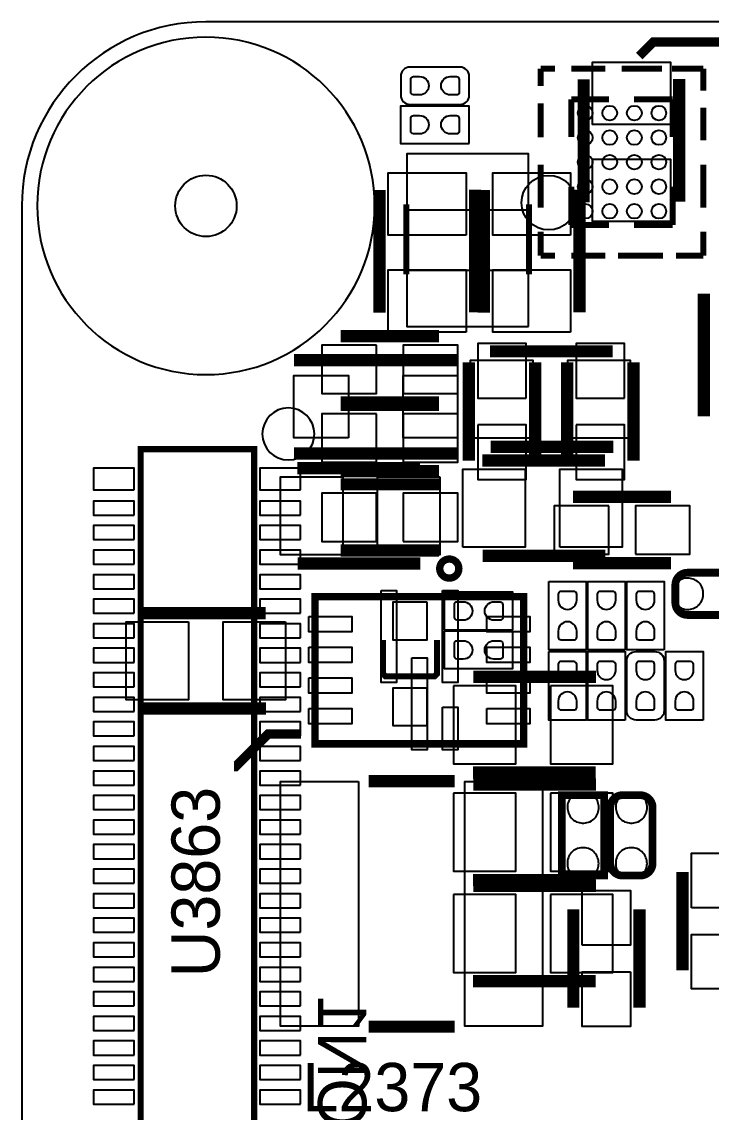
# Model space of a CAD drawing. Extents: x 0 to 69.8, y 0 to 65.
# Drawn here: x 0 to 11.23, y 47.23 to 65 of the extents above; entities that cross this region are included whole.
import ezdxf

# ---------------------------------------------------------------- set-up
doc = ezdxf.new("R2010")
doc.units = 0
for name, color, linetype in [('BG_OUTLINE', 254, 'CONTINUOUS'), ('PG_SILKSCREEN_BOTTOM', 12, 'CONTINUOUS'), ('PG_SILKSCREEN_TOP', 254, 'CONTINUOUS'), ('PIN_BOTTOM', 1, 'CONTINUOUS'), ('PIN_TOP', 110, 'CONTINUOUS'), ('RKO_ALL', 23, 'CONTINUOUS')]:
    doc.layers.add(name, color=color, linetype=linetype)

msp = doc.modelspace()

# ---------------------------------------------------------------- linework, layer by layer
at = {"layer": 'BG_OUTLINE'}
msp.add_lwpolyline([(2.999994, 0), (51.999998, 0, 0.414213), (54.999992, 2.999994), (54.999992, 62.000003, 0.414213), (51.999998, 64.999997), (2.999994, 64.999997, 0.414213), (0, 62.000003), (0, 2.999994, 0.414212)], format="xyb", close=True, dxfattribs=at)
at = {"layer": 'PG_SILKSCREEN_BOTTOM'}
for points, const_width in [([(12.7, 64.6684), (10.287, 64.6684), (10.0584, 64.4398)], 0.1524), ([(8.453984, 64.237591), (8.453984, 63.95339)], 0.1), ([(8.453984, 64.237591), (8.686698, 64.237591)], 0.1), ([(9.507195, 64.237591), (8.950274, 64.237591)], 0.1), ([(10.430078, 64.237591), (9.77458, 64.237591)], 0.1), ([(11.103991, 64.237591), (10.592384, 64.237591)], 0.1), ([(11.103991, 64.237591), (11.103991, 63.876479)], 0.1), ([(8.453984, 63.673787), (8.453984, 63.116993)], 0.1), ([(8.953983, 63.737592), (9.567393, 63.737592)], 0.1), ([(8.953983, 63.737592), (8.953983, 63.120295)], 0.1), ([(10.603992, 63.737592), (9.976282, 63.737592)], 0.1), ([(10.603992, 63.737592), (10.603992, 63.120295)], 0.1), ([(11.103991, 63.066981), (11.103991, 63.599898)], 0.1), ([(8.453984, 62.671477), (8.453984, 61.971479)], 0.1), ([(11.103991, 62.671477), (11.103991, 61.971479)], 0.1), ([(8.953983, 61.687583), (8.953983, 62.313693)], 0.1), ([(10.603992, 61.687583), (10.603992, 62.313693)], 0.1), ([(6.264402, 62.026317), (6.264402, 60.885502)], 0.100101), ([(8.264398, 62.026317), (8.264398, 60.885502)], 0.100101), ([(8.953983, 61.687583), (9.567393, 61.687583)], 0.1), ([(10.603992, 61.687583), (9.976282, 61.687583)], 0.1), ([(8.453984, 61.187584), (8.453984, 61.580497)], 0.1), ([(11.103991, 61.187584), (11.103991, 61.580497)], 0.1), ([(8.453984, 61.187584), (8.686698, 61.187584)], 0.1), ([(9.507195, 61.187584), (8.950274, 61.187584)], 0.1), ([(10.445877, 61.187584), (9.713976, 61.187584)], 0.1), ([(11.103991, 61.187584), (10.659593, 61.187584)], 0.1), ([(11.109681, 60.570897), (11.109681, 58.570901)], 0.2), ([(6.794398, 59.874404), (5.194376, 59.874404)], 0.2), ([(7.283196, 59.448598), (7.283196, 57.848602)], 0.2), ([(8.363204, 59.448598), (8.363204, 57.848602)], 0.2), ([(8.883396, 59.448624), (8.883396, 57.848602)], 0.2), ([(9.963404, 59.448624), (9.963404, 57.848602)], 0.2), ([(6.794398, 58.794396), (5.194376, 58.794396)], 0.2), ([(6.794398, 58.756804), (5.194402, 58.756804)], 0.2), ([(1.934997, 58.034606), (1.934997, 36.514608), (3.785006, 36.514608), (3.785006, 58.034606), (1.934997, 58.034606)], 0.1), ([(6.794398, 57.676796), (5.194402, 57.676796)], 0.2), ([(6.794398, 57.461404), (5.194402, 57.461404)], 0.2), ([(10.578998, 57.258179), (8.979002, 57.258179)], 0.2), ([(6.794398, 56.381396), (5.194402, 56.381396)], 0.2), ([(10.578998, 56.178196), (8.979002, 56.178196)], 0.2), ([(6.764604, 54.923792), (6.764604, 54.37378), (6.724599, 54.333775), (5.924601, 54.333775), (5.884596, 54.37378), (5.884596, 54.923792)], 0.1), ([(7.356196, 54.322218), (9.356192, 54.322218)], 0.2), ([(7.348195, 52.765198), (9.348191, 52.765198)], 0.2), ([(7.356704, 52.570101), (9.3567, 52.570101)], 0.2), ([(7.348703, 51.013106), (9.348699, 51.013106)], 0.2), ([(7.356704, 50.919101), (9.356725, 50.919101)], 0.2), ([(7.348703, 49.362106), (9.348724, 49.362106)], 0.2)]:
    msp.add_lwpolyline(points, dxfattribs=dict(at, const_width=const_width))
msp.add_lwpolyline([(6.654952, 64.262102), (6.324752, 64.262102, 0.414223), (6.172352, 64.109702), (6.172352, 63.804902, 0.414234), (6.324752, 63.652502), (7.137552, 63.652502, 0.414204), (7.289952, 63.804902), (7.289952, 64.109702, 0.414193), (7.137552, 64.262102), (6.553352, 64.262102)], format="xyb", dxfattribs=at)
for points in [[(7.2898, 63.0174), (7.2898, 63.627), (6.1722, 63.627), (6.1722, 63.0174), (7.2898, 63.0174)], [(8.001025, 55.0926), (8.001025, 55.7022), (6.883425, 55.7022), (6.883425, 55.0926), (8.001025, 55.0926)], [(6.883425, 55.0672), (6.883425, 54.4576), (8.001025, 54.4576), (8.001025, 55.0672), (6.883425, 55.0672)]]:
    msp.add_lwpolyline(points, dxfattribs=at)
msp.add_lwpolyline([(4.766488, 58.282611, 1), (3.917912, 58.282589, 1)], format="xyb", close=True, dxfattribs=at)
at = {"layer": 'PG_SILKSCREEN_TOP'}
for points, const_width in [([(9.153881, 62.060303), (9.153881, 64.060299)], 0.2), ([(10.710901, 62.068304), (10.710901, 64.0683)], 0.2), ([(5.826506, 60.256903), (5.826506, 62.256899)], 0.2), ([(7.383501, 60.264904), (7.383501, 62.2649)], 0.2), ([(7.528306, 60.256903), (7.528306, 62.256924)], 0.2), ([(9.085301, 60.264904), (9.085301, 62.264925)], 0.2), ([(7.628128, 59.629294), (9.628124, 59.629294)], 0.2), ([(4.4323, 59.4868), (7.0993, 59.4868)], 0.2), ([(7.636104, 58.072299), (9.636125, 58.072299)], 0.2), ([(4.4323, 57.9628), (7.0993, 57.9628)], 0.2), ([(7.501103, 57.851319), (9.501099, 57.851319)], 0.2), ([(6.486296, 57.726301), (4.4863, 57.726301)], 0.2), ([(7.509104, 56.294325), (9.5091, 56.294325)], 0.2), ([(6.494297, 56.169306), (4.494301, 56.169306)], 0.2), ([(8.177098, 55.632198), (8.177098, 53.232202), (4.776902, 53.232202), (4.776902, 55.632198), (8.177098, 55.632198)], 0.119888), ([(3.972204, 55.363618), (1.972208, 55.363618)], 0.2), ([(3.980205, 53.806598), (1.980209, 53.806598)], 0.2), ([(3.4544, 52.8574), (3.4798, 52.8574), (4.0132, 53.3908), (4.5466, 53.3908)], 0.1524), ([(7.049999, 52.622196), (5.650001, 52.622196)], 0.2), ([(9.4885, 52.395298), (9.4885, 51.085293), (8.7995, 51.085293), (8.7995, 52.395298), (9.4885, 52.395298)], 0.127), ([(10.762996, 49.542802), (10.762996, 51.142798)], 0.2), ([(8.984996, 48.933202), (8.984996, 50.533198)], 0.2), ([(10.064979, 48.933202), (10.064979, 50.533198)], 0.2), ([(7.049999, 48.622179), (5.650001, 48.622179)], 0.2)]:
    msp.add_lwpolyline(points, dxfattribs=dict(at, const_width=const_width))
for points, const_width in [([(7.119899, 56.08828, 0.999979), (6.808978, 56.08828, 1.000021), (7.119899, 56.08828)], 0.119888), ([(10.847476, 56.0213), (11.757482, 56.0213, -0.414226), (11.957482, 55.821301), (11.957482, 55.532325, -0.414225), (11.757482, 55.332325), (10.847476, 55.332325, -0.414219), (10.647477, 55.532325), (10.647477, 55.821301, -0.414219), (10.847476, 56.0213)], 0.127), ([(10.275875, 52.195273), (10.275875, 51.285292, -0.414226), (10.075875, 51.085293), (9.786874, 51.085293, -0.414214), (9.586874, 51.285292), (9.586874, 52.195273, -0.414218), (9.786874, 52.395272), (10.075875, 52.395272, -0.41423), (10.275875, 52.195273)], 0.127)]:
    msp.add_lwpolyline(points, format="xyb", dxfattribs=dict(at, const_width=const_width))
for points in [[(8.5852, 55.88), (9.1948, 55.88), (9.1948, 54.7624), (8.5852, 54.7624), (8.5852, 55.88)], [(9.8298, 54.7624), (9.2202, 54.7624), (9.2202, 55.88), (9.8298, 55.88), (9.8298, 54.7624)], [(10.4648, 54.7624), (9.8552, 54.7624), (9.8552, 55.88), (10.4648, 55.88), (10.4648, 54.7624)], [(8.5852, 54.737025), (9.1948, 54.737025), (9.1948, 53.619425), (8.5852, 53.619425), (8.5852, 54.737025)], [(9.8298, 53.6194), (9.2202, 53.6194), (9.2202, 54.737), (9.8298, 54.737), (9.8298, 53.6194)], [(11.0998, 53.6194), (10.4902, 53.6194), (10.4902, 54.737), (11.0998, 54.737), (11.0998, 53.6194)]]:
    msp.add_lwpolyline(points, dxfattribs=at)
msp.add_lwpolyline([(10.464902, 54.102127), (10.464902, 53.771927, -0.414191), (10.312502, 53.619527), (10.007702, 53.619527, -0.414205), (9.855302, 53.771927), (9.855302, 54.584727, -0.414236), (10.007702, 54.737127), (10.312502, 54.737127, -0.414223), (10.464902, 54.584727), (10.464902, 54.000527)], format="xyb", dxfattribs=at)
at = {"layer": 'PIN_BOTTOM'}
for points in [[(6.480962, 63.807213), (6.379362, 63.807213, -0.376179), (6.336868, 63.855702), (6.336868, 64.071602, -0.366061), (6.379362, 64.10739), (6.480962, 64.10739, -0.999182)], [(6.981342, 64.10739), (7.082942, 64.10739, -0.376179), (7.125437, 64.058902), (7.125437, 63.843002, -0.366061), (7.082942, 63.807213), (6.981342, 63.807213, -0.999182)], [(6.48081, 63.172111), (6.37921, 63.172111, -0.376179), (6.336716, 63.2206), (6.336716, 63.4365, -0.366061), (6.37921, 63.472289), (6.48081, 63.472289, -0.999182)], [(6.98119, 63.472289), (7.08279, 63.472289, -0.376179), (7.125284, 63.4238), (7.125284, 63.2079, -0.366061), (7.08279, 63.172111), (6.98119, 63.172111, -0.999182)], [(7.192035, 55.247311), (7.090435, 55.247311, -0.376179), (7.047941, 55.2958), (7.047941, 55.5117, -0.366061), (7.090435, 55.547489), (7.192035, 55.547489, -0.999182)], [(7.692415, 55.547489), (7.794015, 55.547489, -0.376179), (7.83651, 55.499), (7.83651, 55.2831, -0.366061), (7.794015, 55.247311), (7.692415, 55.247311, -0.999182)], [(7.192035, 54.612311), (7.090435, 54.612311, -0.376179), (7.047941, 54.6608), (7.047941, 54.8767, -0.366061), (7.090435, 54.912489), (7.192035, 54.912489, -0.999182)], [(7.692415, 54.912489), (7.794015, 54.912489, -0.376179), (7.83651, 54.864), (7.83651, 54.6481, -0.366061), (7.794015, 54.612311), (7.692415, 54.612311, -0.999182)]]:
    msp.add_lwpolyline(points, format="xyb", close=True, dxfattribs=at)
for points in [[(8.255, 61.934623), (8.255, 62.849023), (6.2738, 62.849023), (6.2738, 61.934623)], [(8.255, 60.034602), (8.255, 60.949002), (6.2738, 60.949002), (6.2738, 60.034602)], [(5.7769, 59.7281), (4.8879, 59.7281), (4.8879, 58.9407), (5.7769, 58.9407)], [(6.2119, 58.9407), (7.1009, 58.9407), (7.1009, 59.7281), (6.2119, 59.7281)], [(8.2169, 58.8661), (8.2169, 59.7551), (7.4295, 59.7551), (7.4295, 58.8661)], [(9.8171, 58.8661), (9.8171, 59.7551), (9.0297, 59.7551), (9.0297, 58.8661)], [(5.7769, 58.6105), (4.8879, 58.6105), (4.8879, 57.8231), (5.7769, 57.8231)], [(6.2119, 57.8231), (7.1009, 57.8231), (7.1009, 58.6105), (6.2119, 58.6105)], [(7.4295, 58.4311), (7.4295, 57.5421), (8.2169, 57.5421), (8.2169, 58.4311)], [(9.0297, 58.4311), (9.0297, 57.5421), (9.8171, 57.5421), (9.8171, 58.4311)], [(1.830222, 57.371818), (1.830222, 57.727418), (1.169822, 57.727418), (1.169822, 57.371818)], [(4.540199, 57.371818), (4.540199, 57.727418), (3.879799, 57.727418), (3.879799, 57.371818)], [(5.7769, 57.3151), (4.8879, 57.3151), (4.8879, 56.5277), (5.7769, 56.5277)], [(6.2119, 56.5277), (7.1009, 56.5277), (7.1009, 57.3151), (6.2119, 57.3151)], [(1.830222, 56.960313), (1.830222, 57.188913), (1.169822, 57.188913), (1.169822, 56.960313)], [(4.540199, 56.960313), (4.540199, 57.188913), (3.879799, 57.188913), (3.879799, 56.960313)], [(9.5615, 57.1119), (8.6725, 57.1119), (8.6725, 56.3245), (9.5615, 56.3245)], [(9.9965, 56.3245), (10.8855, 56.3245), (10.8855, 57.1119), (9.9965, 57.1119)], [(1.830222, 56.560314), (1.830222, 56.788914), (1.169822, 56.788914), (1.169822, 56.560314)], [(4.540199, 56.560314), (4.540199, 56.788914), (3.879799, 56.788914), (3.879799, 56.560314)], [(1.830222, 56.160314), (1.830222, 56.388914), (1.169822, 56.388914), (1.169822, 56.160314)], [(4.540199, 56.160314), (4.540199, 56.388914), (3.879799, 56.388914), (3.879799, 56.160314)], [(1.830222, 55.760315), (1.830222, 55.988915), (1.169822, 55.988915), (1.169822, 55.760315)], [(4.540199, 55.760315), (4.540199, 55.988915), (3.879799, 55.988915), (3.879799, 55.760315)], [(1.830222, 55.360316), (1.830222, 55.588916), (1.169822, 55.588916), (1.169822, 55.360316)], [(4.540199, 55.360316), (4.540199, 55.588916), (3.879799, 55.588916), (3.879799, 55.360316)], [(6.604, 55.538599), (6.0452, 55.538599), (6.0452, 54.928999), (6.604, 54.928999)], [(1.830222, 54.960317), (1.830222, 55.188917), (1.169822, 55.188917), (1.169822, 54.960317)], [(4.540199, 54.960317), (4.540199, 55.188917), (3.879799, 55.188917), (3.879799, 54.960317)], [(1.830222, 54.560318), (1.830222, 54.788918), (1.169822, 54.788918), (1.169822, 54.560318)], [(4.540199, 54.560318), (4.540199, 54.788918), (3.879799, 54.788918), (3.879799, 54.560318)], [(1.830222, 54.160318), (1.830222, 54.388918), (1.169822, 54.388918), (1.169822, 54.160318)], [(4.540199, 54.160318), (4.540199, 54.388918), (3.879799, 54.388918), (3.879799, 54.160318)], [(6.604, 54.138601), (6.0452, 54.138601), (6.0452, 53.529001), (6.604, 53.529001)], [(7.031812, 54.1782), (7.031812, 52.9082), (8.047812, 52.9082), (8.047812, 54.1782)], [(8.614588, 54.1782), (8.614588, 52.9082), (9.630588, 52.9082), (9.630588, 54.1782)], [(1.830222, 53.760319), (1.830222, 53.988919), (1.169822, 53.988919), (1.169822, 53.760319)], [(4.540199, 53.760319), (4.540199, 53.988919), (3.879799, 53.988919), (3.879799, 53.760319)], [(1.830222, 53.360295), (1.830222, 53.588895), (1.169822, 53.588895), (1.169822, 53.360295)], [(4.540199, 53.360295), (4.540199, 53.588895), (3.879799, 53.588895), (3.879799, 53.360295)], [(1.830222, 52.960295), (1.830222, 53.188895), (1.169822, 53.188895), (1.169822, 52.960295)], [(4.540199, 52.960295), (4.540199, 53.188895), (3.879799, 53.188895), (3.879799, 52.960295)], [(1.830222, 52.560296), (1.830222, 52.788896), (1.169822, 52.788896), (1.169822, 52.560296)], [(4.540199, 52.560296), (4.540199, 52.788896), (3.879799, 52.788896), (3.879799, 52.560296)], [(1.830222, 52.160297), (1.830222, 52.388897), (1.169822, 52.388897), (1.169822, 52.160297)], [(4.540199, 52.160297), (4.540199, 52.388897), (3.879799, 52.388897), (3.879799, 52.160297)], [(7.03232, 52.426083), (7.03232, 51.156083), (8.04832, 51.156083), (8.04832, 52.426083)], [(8.615096, 52.426083), (8.615096, 51.156083), (9.631096, 51.156083), (9.631096, 52.426083)], [(1.830222, 51.760298), (1.830222, 51.988898), (1.169822, 51.988898), (1.169822, 51.760298)], [(4.540199, 51.760298), (4.540199, 51.988898), (3.879799, 51.988898), (3.879799, 51.760298)], [(1.830222, 51.360299), (1.830222, 51.588899), (1.169822, 51.588899), (1.169822, 51.360299)], [(4.540199, 51.360299), (4.540199, 51.588899), (3.879799, 51.588899), (3.879799, 51.360299)], [(1.830222, 50.960299), (1.830222, 51.188899), (1.169822, 51.188899), (1.169822, 50.960299)], [(4.540199, 50.960299), (4.540199, 51.188899), (3.879799, 51.188899), (3.879799, 50.960299)], [(1.830222, 50.5603), (1.830222, 50.7889), (1.169822, 50.7889), (1.169822, 50.5603)], [(4.540199, 50.5603), (4.540199, 50.7889), (3.879799, 50.7889), (3.879799, 50.5603)], [(7.03232, 50.775108), (7.03232, 49.505108), (8.04832, 49.505108), (8.04832, 50.775108)], [(8.615096, 50.775108), (8.615096, 49.505108), (9.631096, 49.505108), (9.631096, 50.775108)], [(1.830222, 50.160301), (1.830222, 50.388901), (1.169822, 50.388901), (1.169822, 50.160301)], [(4.540199, 50.160301), (4.540199, 50.388901), (3.879799, 50.388901), (3.879799, 50.160301)], [(1.830222, 49.760302), (1.830222, 49.988902), (1.169822, 49.988902), (1.169822, 49.760302)], [(4.540199, 49.760302), (4.540199, 49.988902), (3.879799, 49.988902), (3.879799, 49.760302)], [(1.830222, 49.360303), (1.830222, 49.588903), (1.169822, 49.588903), (1.169822, 49.360303)], [(4.540199, 49.360303), (4.540199, 49.588903), (3.879799, 49.588903), (3.879799, 49.360303)], [(1.830222, 48.960303), (1.830222, 49.188903), (1.169822, 49.188903), (1.169822, 48.960303)], [(4.540199, 48.960303), (4.540199, 49.188903), (3.879799, 49.188903), (3.879799, 48.960303)], [(1.830222, 48.560304), (1.830222, 48.788904), (1.169822, 48.788904), (1.169822, 48.560304)], [(4.540199, 48.560304), (4.540199, 48.788904), (3.879799, 48.788904), (3.879799, 48.560304)], [(1.830222, 48.160305), (1.830222, 48.388905), (1.169822, 48.388905), (1.169822, 48.160305)], [(4.540199, 48.160305), (4.540199, 48.388905), (3.879799, 48.388905), (3.879799, 48.160305)], [(1.830222, 47.760306), (1.830222, 47.988906), (1.169822, 47.988906), (1.169822, 47.760306)], [(4.540199, 47.760306), (4.540199, 47.988906), (3.879799, 47.988906), (3.879799, 47.760306)], [(1.830222, 47.360307), (1.830222, 47.588907), (1.169822, 47.588907), (1.169822, 47.360307)], [(4.540199, 47.360307), (4.540199, 47.588907), (3.879799, 47.588907), (3.879799, 47.360307)]]:
    msp.add_lwpolyline(points, close=True, dxfattribs=at)
for centre, radius in [((9.179077, 63.512675), 0.120002), ((9.579077, 63.512675), 0.120002), ((9.978873, 63.512675), 0.120002), ((10.378872, 63.512675), 0.120002), ((9.179077, 63.112574), 0.120002), ((9.579077, 63.112574), 0.120002), ((9.978873, 63.112574), 0.120002), ((10.378872, 63.112574), 0.120002), ((9.179077, 62.712575), 0.120002), ((9.579077, 62.712575), 0.120002), ((9.978873, 62.712575), 0.120002), ((10.378872, 62.712575), 0.120002), ((2.999994, 62.000003), 0.499999), ((8.5852, 62.0522), 0.4445), ((9.179077, 62.312575), 0.120002), ((9.579077, 62.312575), 0.120002), ((9.978873, 62.312575), 0.120002), ((10.378872, 62.312575), 0.120002), ((9.179077, 61.912475), 0.120002), ((9.579077, 61.912475), 0.120002), ((9.978873, 61.912475), 0.120002), ((10.378872, 61.912475), 0.120002)]:
    msp.add_circle(centre, radius, dxfattribs=at)
at = {"layer": 'PIN_TOP'}
for points in [[(10.566883, 63.326696), (9.296883, 63.326696), (9.296883, 64.342696), (10.566883, 64.342696)], [(10.566883, 61.74392), (9.296883, 61.74392), (9.296883, 62.75992), (10.566883, 62.75992)], [(7.239508, 61.523296), (5.969508, 61.523296), (5.969508, 62.539296), (7.239508, 62.539296)], [(8.941308, 61.523296), (7.671308, 61.523296), (7.671308, 62.539296), (8.941308, 62.539296)], [(7.239508, 59.94052), (5.969508, 59.94052), (5.969508, 60.95652), (7.239508, 60.95652)], [(8.941308, 59.94052), (7.671308, 59.94052), (7.671308, 60.95652), (8.941308, 60.95652)], [(7.31172, 58.216292), (7.31172, 59.486292), (8.32772, 59.486292), (8.32772, 58.216292)], [(8.894496, 58.216292), (8.894496, 59.486292), (9.910496, 59.486292), (9.910496, 58.216292)], [(5.3213, 58.2168), (4.4323, 58.2168), (4.4323, 59.2328), (5.3213, 59.2328)], [(7.0993, 58.2168), (6.2103, 58.2168), (6.2103, 59.2328), (7.0993, 59.2328)], [(5.227904, 57.582308), (5.227904, 56.312308), (4.211904, 56.312308), (4.211904, 57.582308)], [(6.81068, 57.582308), (6.81068, 56.312308), (5.79468, 56.312308), (5.79468, 57.582308)], [(7.18472, 56.438317), (7.18472, 57.708317), (8.20072, 57.708317), (8.20072, 56.438317)], [(8.767496, 56.438317), (8.767496, 57.708317), (9.783496, 57.708317), (9.783496, 56.438317)], [(10.820476, 55.42313), (10.844581, 55.421835), (10.868482, 55.42313), (10.892282, 55.426127), (10.91598, 55.431436), (10.938764, 55.439132), (10.960887, 55.44853), (10.981969, 55.459935), (11.002086, 55.473117), (11.020882, 55.488332), (11.038383, 55.504817), (11.05408, 55.52313), (11.068075, 55.542713), (11.07948, 55.565523), (11.088675, 55.589424), (11.095482, 55.614113), (11.100384, 55.639233), (11.102569, 55.664633), (11.102569, 55.690033), (11.100384, 55.715433), (11.095482, 55.74063), (11.088675, 55.765217), (11.07948, 55.789119), (11.068075, 55.811928), (11.054588, 55.831715), (11.039373, 55.850333), (11.022381, 55.867325), (11.003585, 55.882515), (10.983773, 55.896027), (10.962386, 55.907432), (10.940288, 55.91683), (10.917479, 55.923917), (10.893882, 55.928819), (10.869981, 55.931333), (10.845876, 55.931613), (10.823981, 55.931816), (10.802366, 55.92953), (10.781081, 55.925237), (10.760481, 55.918633), (10.740365, 55.909718), (10.721569, 55.899025), (10.704068, 55.886325), (10.687863, 55.871923), (10.67308, 55.855616), (10.66038, 55.838115), (10.649483, 55.819319), (10.640568, 55.799533), (10.633786, 55.77873), (10.629367, 55.757318), (10.627182, 55.735728), (10.627182, 55.619117), (10.629163, 55.597831), (10.633786, 55.576724), (10.640365, 55.556226), (10.648975, 55.536617), (10.659669, 55.517821), (10.672064, 55.500321), (10.686288, 55.484319), (10.702265, 55.469815), (10.719587, 55.457115), (10.73818, 55.446219), (10.757687, 55.437024), (10.777982, 55.430217), (10.799064, 55.425619)], [(5.851893, 55.732108), (6.101905, 55.732108), (6.101905, 54.232111), (5.851893, 54.232111)], [(6.852094, 55.732108), (7.102107, 55.732108), (7.102107, 54.232111), (6.852094, 54.232111)], [(4.676889, 55.307293), (5.376888, 55.307293), (5.376888, 55.057281), (4.676889, 55.057281)], [(7.577112, 55.307293), (8.277111, 55.307293), (8.277111, 55.057281), (7.577112, 55.057281)], [(2.713812, 55.2196), (2.713812, 53.9496), (1.697812, 53.9496), (1.697812, 55.2196)], [(4.296588, 55.2196), (4.296588, 53.9496), (3.280588, 53.9496), (3.280588, 55.2196)], [(4.676889, 54.807117), (5.376888, 54.807117), (5.376888, 54.557105), (4.676889, 54.557105)], [(7.577112, 54.807117), (8.277111, 54.807117), (8.277111, 54.557105), (7.577112, 54.557105)], [(6.351994, 54.632289), (6.602006, 54.632289), (6.602006, 53.132292), (6.351994, 53.132292)], [(4.676889, 54.307295), (5.376888, 54.307295), (5.376888, 54.057283), (4.676889, 54.057283)], [(7.577112, 54.307295), (8.277111, 54.307295), (8.277111, 54.057283), (7.577112, 54.057283)], [(4.676889, 53.807119), (5.376888, 53.807119), (5.376888, 53.557107), (4.676889, 53.557107)], [(6.852094, 53.832189), (7.102107, 53.832189), (7.102107, 53.13219), (6.852094, 53.13219)], [(7.577112, 53.807119), (8.277111, 53.807119), (8.277111, 53.557107), (7.577112, 53.557107)], [(5.485003, 52.6161), (5.485003, 48.6283), (4.215003, 48.6283), (4.215003, 52.6161)], [(8.484997, 52.6161), (8.484997, 48.6283), (7.214997, 48.6283), (7.214997, 52.6161)], [(8.890305, 52.222298), (8.889009, 52.198194), (8.890305, 52.174292), (8.893302, 52.150493), (8.898611, 52.126794), (8.906307, 52.104011), (8.915705, 52.081887), (8.927109, 52.060805), (8.940292, 52.040688), (8.955507, 52.021892), (8.971991, 52.004392), (8.990305, 51.988695), (9.009888, 51.974699), (9.032697, 51.963295), (9.056599, 51.9541), (9.081287, 51.947293), (9.106408, 51.94239), (9.131808, 51.940206), (9.157208, 51.940206), (9.182608, 51.94239), (9.207805, 51.947293), (9.232392, 51.9541), (9.256293, 51.963295), (9.279103, 51.974699), (9.298889, 51.988187), (9.317507, 52.003401), (9.3345, 52.020394), (9.349689, 52.03919), (9.363202, 52.059002), (9.374607, 52.080389), (9.384005, 52.102487), (9.391091, 52.125296), (9.395993, 52.148892), (9.398508, 52.172794), (9.398787, 52.196898), (9.398991, 52.218793), (9.396705, 52.240409), (9.392412, 52.261694), (9.385808, 52.282293), (9.376893, 52.30241), (9.366199, 52.321206), (9.353499, 52.338707), (9.339097, 52.354912), (9.322791, 52.369695), (9.30529, 52.382395), (9.286494, 52.393291), (9.266707, 52.402207), (9.245905, 52.408988), (9.224493, 52.413408), (9.202903, 52.415592), (9.086291, 52.415592), (9.065006, 52.413611), (9.043899, 52.408988), (9.023401, 52.40241), (9.003792, 52.393799), (8.984996, 52.383106), (8.967495, 52.370711), (8.951493, 52.356487), (8.93699, 52.34051), (8.92429, 52.323187), (8.913393, 52.304594), (8.904199, 52.285087), (8.897391, 52.264793), (8.892794, 52.243711)], [(9.677679, 52.222273), (9.676384, 52.198168), (9.677679, 52.174267), (9.680677, 52.150467), (9.685985, 52.126769), (9.693681, 52.103985), (9.703079, 52.081862), (9.714484, 52.06078), (9.727667, 52.040663), (9.742881, 52.021867), (9.759366, 52.004366), (9.777679, 51.988669), (9.797263, 51.974674), (9.820072, 51.963269), (9.843973, 51.954074), (9.868662, 51.947267), (9.893783, 51.942365), (9.919183, 51.940181), (9.944583, 51.940181), (9.969983, 51.942365), (9.995179, 51.947267), (10.019767, 51.954074), (10.043668, 51.963269), (10.066477, 51.974674), (10.086264, 51.988161), (10.104882, 52.003376), (10.121875, 52.020368), (10.137064, 52.039164), (10.150577, 52.058976), (10.161981, 52.080363), (10.171379, 52.102461), (10.178466, 52.12527), (10.183368, 52.148867), (10.185883, 52.172768), (10.186162, 52.196873), (10.186365, 52.218768), (10.184079, 52.240383), (10.179787, 52.261668), (10.173183, 52.282268), (10.164267, 52.302385), (10.153574, 52.321181), (10.140874, 52.338681), (10.126472, 52.354886), (10.110165, 52.369669), (10.092665, 52.382369), (10.073869, 52.393266), (10.054082, 52.402181), (10.033279, 52.408963), (10.011867, 52.413383), (9.990277, 52.415567), (9.873666, 52.415567), (9.852381, 52.413586), (9.831273, 52.408963), (9.810775, 52.402384), (9.791167, 52.393774), (9.772371, 52.38308), (9.75487, 52.370685), (9.738868, 52.356461), (9.724365, 52.340485), (9.711665, 52.323162), (9.700768, 52.304569), (9.691573, 52.285062), (9.684766, 52.264767), (9.680169, 52.243685)], [(9.397695, 51.257302), (9.398991, 51.281406), (9.397695, 51.305308), (9.394698, 51.329107), (9.389389, 51.352806), (9.381693, 51.375589), (9.372295, 51.397713), (9.360891, 51.418795), (9.347708, 51.438912), (9.332493, 51.457708), (9.316009, 51.475208), (9.297695, 51.490905), (9.278112, 51.504901), (9.255303, 51.516305), (9.231401, 51.5255), (9.206713, 51.532307), (9.181592, 51.53721), (9.156192, 51.539394), (9.130792, 51.539394), (9.105392, 51.53721), (9.080195, 51.532307), (9.055608, 51.5255), (9.031707, 51.516305), (9.008897, 51.504901), (8.989111, 51.491413), (8.970493, 51.476199), (8.9535, 51.459206), (8.938311, 51.44041), (8.924798, 51.420598), (8.913393, 51.399211), (8.903995, 51.377113), (8.896909, 51.354304), (8.892007, 51.330708), (8.889492, 51.306806), (8.889213, 51.282702), (8.889009, 51.260807), (8.891295, 51.239191), (8.895588, 51.217906), (8.902192, 51.197307), (8.911107, 51.17719), (8.921801, 51.158394), (8.934501, 51.140893), (8.948903, 51.124688), (8.965209, 51.109905), (8.98271, 51.097205), (9.001506, 51.086309), (9.021293, 51.077393), (9.042095, 51.070612), (9.063507, 51.066192), (9.085097, 51.064008), (9.201709, 51.064008), (9.222994, 51.065989), (9.244101, 51.070612), (9.264599, 51.07719), (9.284208, 51.085801), (9.303004, 51.096494), (9.320505, 51.108889), (9.336507, 51.123113), (9.35101, 51.13909), (9.36371, 51.156413), (9.374607, 51.175006), (9.383801, 51.194513), (9.390609, 51.214807), (9.395206, 51.235889)], [(10.18507, 51.257276), (10.186365, 51.281381), (10.18507, 51.305282), (10.182073, 51.329082), (10.176764, 51.35278), (10.169068, 51.375564), (10.15967, 51.397687), (10.148265, 51.418769), (10.135083, 51.438886), (10.119868, 51.457682), (10.103383, 51.475183), (10.08507, 51.49088), (10.065487, 51.504875), (10.042677, 51.51628), (10.018776, 51.525475), (9.994087, 51.532282), (9.968967, 51.537184), (9.943567, 51.539369), (9.918167, 51.539369), (9.892767, 51.537184), (9.86757, 51.532282), (9.842983, 51.525475), (9.819081, 51.51628), (9.796272, 51.504875), (9.776485, 51.491388), (9.757867, 51.476173), (9.740875, 51.459181), (9.725685, 51.440385), (9.712173, 51.420573), (9.700768, 51.399186), (9.69137, 51.377088), (9.684283, 51.354279), (9.679381, 51.330682), (9.676867, 51.306781), (9.676587, 51.282676), (9.676384, 51.260781), (9.67867, 51.239166), (9.682963, 51.217881), (9.689567, 51.197281), (9.698482, 51.177165), (9.709175, 51.158369), (9.721875, 51.140868), (9.736277, 51.124663), (9.752584, 51.10988), (9.770085, 51.09718), (9.788881, 51.086283), (9.808667, 51.077368), (9.82947, 51.070586), (9.850882, 51.066167), (9.872472, 51.063982), (9.989083, 51.063982), (10.010369, 51.065963), (10.031476, 51.070586), (10.051974, 51.077165), (10.071583, 51.085775), (10.090379, 51.096469), (10.107879, 51.108864), (10.123881, 51.123088), (10.138385, 51.139065), (10.151085, 51.156387), (10.161981, 51.17498), (10.171176, 51.194487), (10.177983, 51.214782), (10.182581, 51.235864)], [(10.9093, 50.5603), (10.9093, 51.4493), (11.6967, 51.4493), (11.6967, 50.5603)], [(9.1313, 49.9507), (9.1313, 50.8397), (9.9187, 50.8397), (9.9187, 49.9507)], [(11.6967, 50.1253), (11.6967, 49.2363), (10.9093, 49.2363), (10.9093, 50.1253)], [(9.9187, 49.5157), (9.9187, 48.6267), (9.1313, 48.6267), (9.1313, 49.5157)]]:
    msp.add_lwpolyline(points, close=True, dxfattribs=at)
for points in [[(9.040089, 55.57139), (9.040089, 55.67299, 0.376179), (8.9916, 55.715484), (8.7757, 55.715484, 0.366061), (8.739911, 55.67299), (8.739911, 55.57139, 0.999182)], [(9.675089, 55.57139), (9.675089, 55.67299, 0.376179), (9.6266, 55.715484), (9.4107, 55.715484, 0.366061), (9.374911, 55.67299), (9.374911, 55.57139, 0.999182)], [(10.310089, 55.57139), (10.310089, 55.67299, 0.376179), (10.2616, 55.715484), (10.0457, 55.715484, 0.366061), (10.009911, 55.67299), (10.009911, 55.57139, 0.999182)], [(8.739911, 55.07101), (8.739911, 54.96941, 0.376179), (8.7884, 54.926916), (9.0043, 54.926916, 0.366061), (9.040089, 54.96941), (9.040089, 55.07101, 0.999182)], [(9.374911, 55.07101), (9.374911, 54.96941, 0.376179), (9.4234, 54.926916), (9.6393, 54.926916, 0.366061), (9.675089, 54.96941), (9.675089, 55.07101, 0.999182)], [(10.009911, 55.07101), (10.009911, 54.96941, 0.376179), (10.0584, 54.926916), (10.2743, 54.926916, 0.366061), (10.310089, 54.96941), (10.310089, 55.07101, 0.999182)], [(9.040089, 54.428415), (9.040089, 54.530015, 0.376179), (8.9916, 54.57251), (8.7757, 54.57251, 0.366061), (8.739911, 54.530015), (8.739911, 54.428415, 0.999182)], [(9.675089, 54.42839), (9.675089, 54.52999, 0.376179), (9.6266, 54.572484), (9.4107, 54.572484, 0.366061), (9.374911, 54.52999), (9.374911, 54.42839, 0.999182)], [(10.31019, 54.428517), (10.31019, 54.530117, 0.376179), (10.261702, 54.572611), (10.045802, 54.572611, 0.366061), (10.010013, 54.530117), (10.010013, 54.428517, 0.999182)], [(10.945089, 54.42839), (10.945089, 54.52999, 0.376179), (10.8966, 54.572484), (10.6807, 54.572484, 0.366061), (10.644911, 54.52999), (10.644911, 54.42839, 0.999182)], [(8.739911, 53.928035), (8.739911, 53.826435, 0.376179), (8.7884, 53.783941), (9.0043, 53.783941, 0.366061), (9.040089, 53.826435), (9.040089, 53.928035, 0.999182)], [(9.374911, 53.92801), (9.374911, 53.82641, 0.376179), (9.4234, 53.783916), (9.6393, 53.783916, 0.366061), (9.675089, 53.82641), (9.675089, 53.92801, 0.999182)], [(10.010013, 53.928137), (10.010013, 53.826537, 0.376179), (10.058502, 53.784043), (10.274402, 53.784043, 0.366061), (10.31019, 53.826537), (10.31019, 53.928137, 0.999182)], [(10.644911, 53.92801), (10.644911, 53.82641, 0.376179), (10.6934, 53.783916), (10.9093, 53.783916, 0.366061), (10.945089, 53.82641), (10.945089, 53.92801, 0.999182)]]:
    msp.add_lwpolyline(points, format="xyb", close=True, dxfattribs=at)
msp.add_circle((2.999994, 62.000003), 0.499999, dxfattribs=at)
at = {"layer": 'RKO_ALL'}
msp.add_lwpolyline([(5.750001, 62.000003, 1), (0.249999, 61.999997, 1)], format="xyb", close=True, dxfattribs=at)

# ---------------------------------------------------------------- texts
at = {"layer": 'PG_SILKSCREEN_BOTTOM', "text_generation_flag": 2}
msp.add_text('CON1', height=0.7874, rotation=270, dxfattribs=at).set_placement((4.826, 46.2026))
at = {"layer": 'PG_SILKSCREEN_TOP'}
msp.add_text('U3863', height=0.7874, rotation=90, dxfattribs=at).set_placement((3.2258, 49.4284))
msp.add_text('L2373', height=0.7874, dxfattribs=at).set_placement((4.572, 47.244))

doc.saveas('drawing.dxf')
